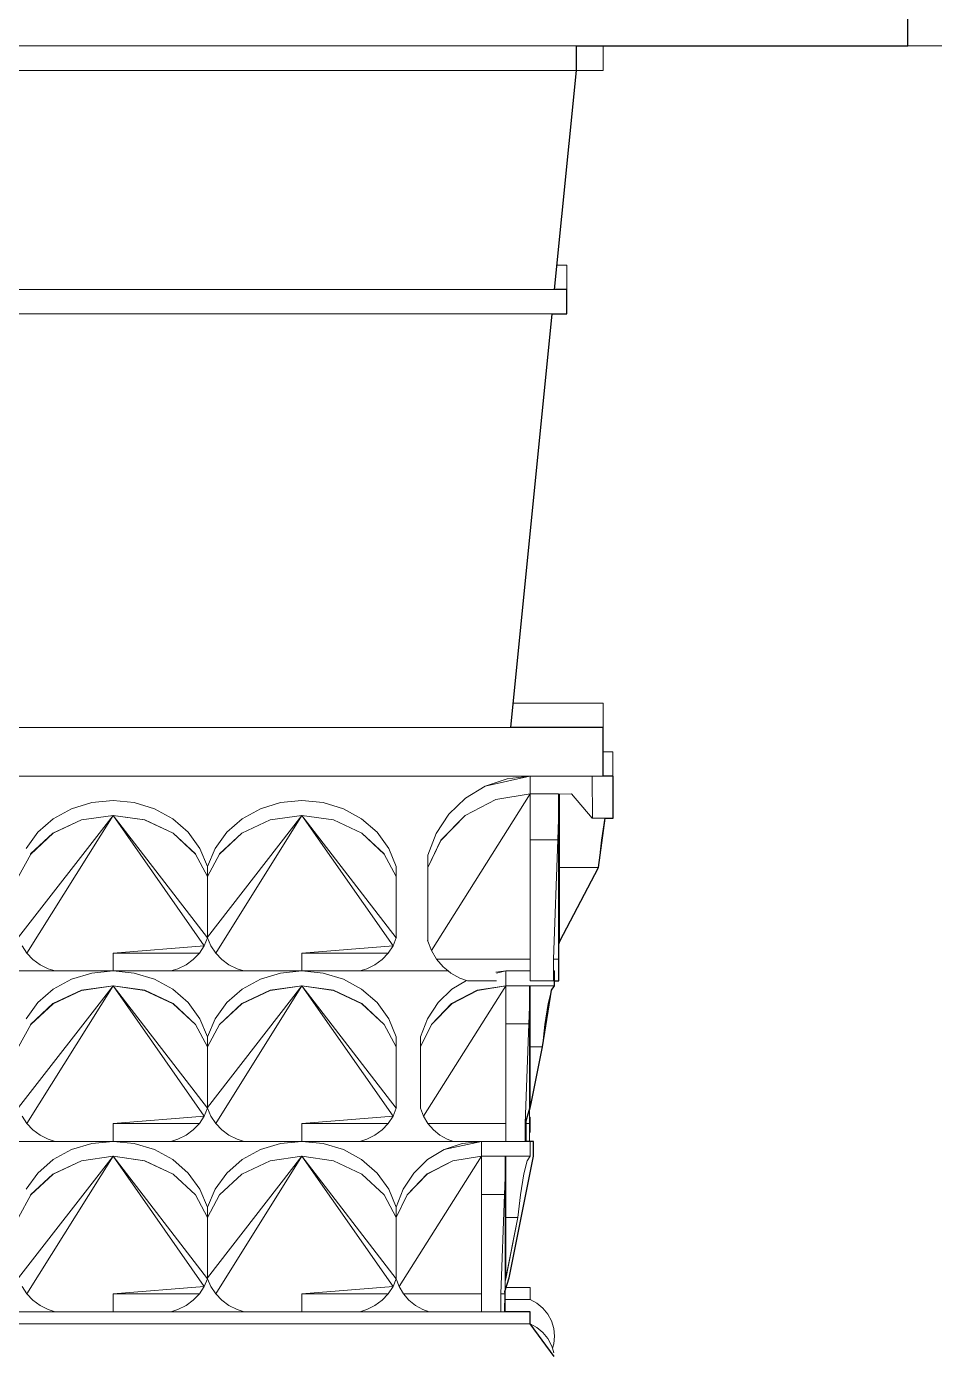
# Model space of a CAD drawing. Header units: millimetres. Extents: x -667 to -468, y -723 to -475.
# Drawn here: x -643.6457 to -643.3474, y -487.9737 to -487.5385 of the extents above; entities that cross this region are included whole.
import ezdxf

# ---------------------------------------------------------------- set-up
doc = ezdxf.new("R2010")
doc.units = ezdxf.units.MM
doc.layers.get('0').update_dxf_attribs({"lineweight": 9})
doc.layers.add('dinding', color=36, linetype='Continuous', lineweight=9)

msp = doc.modelspace()

# ---------------------------------------------------------------- linework, layer by layer
at = {"lineweight": 30}
msp.add_lwpolyline([(-643.47237, -487.97566), (-643.48024, -487.96493), (-643.48024, -487.96093), (-643.48851, -487.96093), (-643.4885, -487.95503), (-643.48851, -487.95422), (-643.48718, -487.94979), (-643.47918, -487.90979), (-643.47918, -487.90493), (-643.48157, -487.90493), (-643.48157, -487.89817), (-643.47993, -487.89247), (-643.47624, -487.87391), (-643.47323, -487.85528), (-643.47224, -487.85379), (-643.47222, -487.85213), (-643.47087, -487.85213), (-643.47086, -487.84009), (-643.47055, -487.83909), (-643.45775, -487.81491), (-643.45559, -487.79876), (-643.45295, -487.79876), (-643.45296, -487.78493), (-643.45624, -487.78493), (-643.45624, -487.76893), (-643.48664, -487.76893), (-643.47304, -487.63293), (-643.46824, -487.63293), (-643.46824, -487.62493), (-643.47224, -487.62493), (-643.46504, -487.55293), (-643.46504, -487.54493), (-643.35624, -487.54493), (-643.35624, -487.14493)], dxfattribs=at)
at = {"layer": 'dinding'}
for p, q in [((-643.35624, -487.54493), (-643.35624, -487.14493)), ((-643.84034, -487.54493), (-643.45624, -487.54493)), ((-643.84034, -487.54493), (-643.45624, -487.54493)), ((-643.35624, -487.54493), (-643.45624, -487.54493)), ((-643.45624, -487.55293), (-643.45624, -487.54493)), ((-643.35624, -487.54493), (-642.44034, -487.54493)), ((-643.83154, -487.55293), (-643.46504, -487.55293)), ((-643.46504, -487.55293), (-643.47144, -487.61693)), ((-643.45624, -487.55293), (-643.46504, -487.55293)), ((-643.47144, -487.61693), (-643.47224, -487.62493)), ((-643.47144, -487.61693), (-643.46824, -487.61693)), ((-643.46824, -487.62493), (-643.46824, -487.61693)), ((-643.82434, -487.62493), (-643.47224, -487.62493)), ((-643.47224, -487.62493), (-643.46824, -487.62493)), ((-643.46824, -487.63293), (-643.46824, -487.62493)), ((-643.82354, -487.63293), (-643.47304, -487.63293)), ((-643.47304, -487.63293), (-643.48584, -487.76093)), ((-643.46824, -487.63293), (-643.47304, -487.63293)), ((-643.48584, -487.76093), (-643.48664, -487.76893)), ((-643.48584, -487.76093), (-643.45624, -487.76093)), ((-643.45624, -487.76893), (-643.45624, -487.76093)), ((-643.80994, -487.76893), (-643.48664, -487.76893)), ((-643.48664, -487.76893), (-643.45624, -487.76893)), ((-643.45624, -487.77693), (-643.45624, -487.76893)), ((-643.45624, -487.78493), (-643.45624, -487.77693)), ((-643.45624, -487.77693), (-643.45311, -487.77693)), ((-643.45311, -487.77693), (-643.45304, -487.77693)), ((-643.45304, -487.77693), (-643.45304, -487.78493)), ((-643.48034, -487.78493), (-643.81632, -487.78493)), ((-643.49501, -487.78818), (-643.48034, -487.78493)), ((-643.48781, -487.78574), (-643.49501, -487.78818)), ((-643.48034, -487.78493), (-643.48781, -487.78574)), ((-643.48034, -487.78493), (-643.48031, -487.78493)), ((-643.48031, -487.78493), (-643.48026, -487.78493)), ((-643.48026, -487.78493), (-643.48024, -487.79076)), ((-643.48026, -487.78493), (-643.45994, -487.78493)), ((-643.45994, -487.78493), (-643.45987, -487.78493)), ((-643.45987, -487.78493), (-643.45984, -487.78493)), ((-643.45984, -487.78493), (-643.45973, -487.78493)), ((-643.45982, -487.7987), (-643.45984, -487.78493)), ((-643.45973, -487.78493), (-643.45663, -487.78493)), ((-643.45663, -487.78493), (-643.45624, -487.78493)), ((-643.45624, -487.78493), (-643.45311, -487.78493)), ((-643.45311, -487.78493), (-643.45304, -487.78493)), ((-643.45304, -487.78493), (-643.45304, -487.79875)), ((-643.51268, -487.84219), (-643.48024, -487.79076)), ((-643.5015, -487.79214), (-643.50697, -487.79742)), ((-643.49501, -487.78818), (-643.5015, -487.79214)), ((-643.48024, -487.79076), (-643.49151, -487.79255)), ((-643.48024, -487.79076), (-643.49149, -487.79257)), ((-643.48024, -487.79076), (-643.48025, -487.79862)), ((-643.47093, -487.79076), (-643.48024, -487.79076)), ((-643.47093, -487.79076), (-643.47093, -487.79758)), ((-643.47064, -487.79077), (-643.47093, -487.79076)), ((-643.47064, -487.79077), (-643.47093, -487.79843)), ((-643.47092, -487.80582), (-643.47064, -487.79077)), ((-643.46667, -487.79076), (-643.47064, -487.79077)), ((-643.47064, -487.79077), (-643.47064, -487.81491)), ((-643.46664, -487.79076), (-643.46667, -487.79076)), ((-643.45987, -487.79872), (-643.46664, -487.79076)), ((-643.63688, -487.79894), (-643.63089, -487.79564)), ((-643.63089, -487.79564), (-643.62424, -487.7936)), ((-643.62424, -487.7936), (-643.61725, -487.79293)), ((-643.61725, -487.79293), (-643.61027, -487.7936)), ((-643.61027, -487.7936), (-643.60362, -487.79564)), ((-643.60362, -487.79564), (-643.59763, -487.79894)), ((-643.57485, -487.79894), (-643.56886, -487.79564)), ((-643.56886, -487.79564), (-643.56221, -487.7936)), ((-643.56221, -487.7936), (-643.55522, -487.79293)), ((-643.55522, -487.79293), (-643.54824, -487.7936)), ((-643.54824, -487.7936), (-643.54159, -487.79564)), ((-643.54159, -487.79564), (-643.5356, -487.79894)), ((-643.49151, -487.79255), (-643.50163, -487.7978)), ((-643.49149, -487.79257), (-643.5016, -487.79784)), ((-643.61725, -487.79779), (-643.64827, -487.83779)), ((-643.61725, -487.79779), (-643.64558, -487.84303)), ((-643.64192, -487.80334), (-643.63688, -487.79894)), ((-643.63699, -487.80366), (-643.62766, -487.79928)), ((-643.63697, -487.80369), (-643.62764, -487.7993)), ((-643.62766, -487.79928), (-643.61725, -487.79779)), ((-643.62764, -487.7993), (-643.62766, -487.79928)), ((-643.61725, -487.79779), (-643.62764, -487.7993)), ((-643.61725, -487.79779), (-643.60685, -487.79928)), ((-643.61725, -487.79779), (-643.60687, -487.7993)), ((-643.5873, -487.84065), (-643.61725, -487.79779)), ((-643.58624, -487.83806), (-643.61725, -487.79779)), ((-643.60687, -487.7993), (-643.60685, -487.79928)), ((-643.60687, -487.7993), (-643.59754, -487.80369)), ((-643.60685, -487.79928), (-643.59752, -487.80366)), ((-643.59763, -487.79894), (-643.59259, -487.80334)), ((-643.55522, -487.79779), (-643.58624, -487.83779)), ((-643.55522, -487.79779), (-643.58354, -487.84303)), ((-643.57989, -487.80334), (-643.57485, -487.79894)), ((-643.57496, -487.80366), (-643.56563, -487.79928)), ((-643.57494, -487.80369), (-643.56561, -487.7993)), ((-643.56563, -487.79928), (-643.55522, -487.79779)), ((-643.56561, -487.7993), (-643.56563, -487.79928)), ((-643.55522, -487.79779), (-643.56561, -487.7993)), ((-643.55522, -487.79779), (-643.54482, -487.79928)), ((-643.55522, -487.79779), (-643.54484, -487.7993)), ((-643.52527, -487.84065), (-643.55522, -487.79779)), ((-643.52421, -487.83806), (-643.55522, -487.79779)), ((-643.54484, -487.7993), (-643.54482, -487.79928)), ((-643.54484, -487.7993), (-643.53551, -487.80369)), ((-643.54482, -487.79928), (-643.53548, -487.80366)), ((-643.5356, -487.79894), (-643.53055, -487.80334)), ((-643.50697, -487.79742), (-643.51115, -487.80377)), ((-643.50163, -487.7978), (-643.50956, -487.80599)), ((-643.5016, -487.79784), (-643.50954, -487.80601)), ((-643.48025, -487.79867), (-643.48025, -487.79862)), ((-643.48025, -487.80583), (-643.48025, -487.79867)), ((-643.47093, -487.79902), (-643.4712, -487.80582)), ((-643.47093, -487.79899), (-643.47093, -487.79843)), ((-643.47093, -487.79899), (-643.47093, -487.79902)), ((-643.47093, -487.79902), (-643.47092, -487.80582)), ((-643.45987, -487.79876), (-643.45987, -487.79872)), ((-643.45984, -487.79876), (-643.45987, -487.79876)), ((-643.45984, -487.79876), (-643.45982, -487.7987)), ((-643.45984, -487.79876), (-643.45569, -487.79876)), ((-643.45569, -487.79876), (-643.45684, -487.80599)), ((-643.45311, -487.79876), (-643.45304, -487.79875)), ((-643.64578, -487.80863), (-643.64192, -487.80334)), ((-643.64432, -487.81048), (-643.63699, -487.80366)), ((-643.6443, -487.8105), (-643.63697, -487.80369)), ((-643.63697, -487.80369), (-643.63699, -487.80366)), ((-643.59754, -487.80369), (-643.59752, -487.80366)), ((-643.59754, -487.80369), (-643.59021, -487.8105)), ((-643.59752, -487.80366), (-643.59019, -487.81048)), ((-643.59259, -487.80334), (-643.58873, -487.80863)), ((-643.58375, -487.80863), (-643.57989, -487.80334)), ((-643.58228, -487.81048), (-643.57496, -487.80366)), ((-643.58227, -487.8105), (-643.57494, -487.80369)), ((-643.57494, -487.80369), (-643.57496, -487.80366)), ((-643.53551, -487.80369), (-643.53548, -487.80366)), ((-643.53551, -487.80369), (-643.52818, -487.8105)), ((-643.53548, -487.80366), (-643.52816, -487.81048)), ((-643.53055, -487.80334), (-643.52669, -487.80863)), ((-643.51115, -487.80377), (-643.51384, -487.81089)), ((-643.58873, -487.80863), (-643.58624, -487.81456)), ((-643.58624, -487.81456), (-643.58375, -487.80863)), ((-643.52669, -487.80863), (-643.52421, -487.81456)), ((-643.50956, -487.80599), (-643.51384, -487.8149)), ((-643.51384, -487.8149), (-643.50954, -487.80601)), ((-643.48027, -487.84505), (-643.48025, -487.80583)), ((-643.4712, -487.80582), (-643.48025, -487.80583)), ((-643.4712, -487.80582), (-643.47257, -487.84505)), ((-643.4712, -487.80582), (-643.47092, -487.80582)), ((-643.47092, -487.80582), (-643.47095, -487.84009)), ((-643.45684, -487.80599), (-643.45784, -487.81491)), ((-643.64827, -487.81791), (-643.6443, -487.8105)), ((-643.6443, -487.8105), (-643.64432, -487.81048)), ((-643.59021, -487.8105), (-643.59019, -487.81048)), ((-643.58624, -487.81791), (-643.59021, -487.8105)), ((-643.58624, -487.81791), (-643.58227, -487.8105)), ((-643.58227, -487.8105), (-643.58228, -487.81048)), ((-643.52818, -487.8105), (-643.52816, -487.81048)), ((-643.52421, -487.81791), (-643.52818, -487.8105)), ((-643.51384, -487.8149), (-643.51384, -487.81089)), ((-643.58624, -487.81791), (-643.58624, -487.81456)), ((-643.58624, -487.83779), (-643.58624, -487.81791)), ((-643.52421, -487.81791), (-643.52421, -487.81456)), ((-643.52421, -487.81791), (-643.52421, -487.83806)), ((-643.51384, -487.8149), (-643.51384, -487.83908)), ((-643.47064, -487.81491), (-643.45784, -487.81491)), ((-643.45784, -487.81491), (-643.47064, -487.83909)), ((-643.47064, -487.83909), (-643.47064, -487.81491)), ((-643.5873, -487.84065), (-643.58624, -487.83806)), ((-643.58618, -487.83806), (-643.58624, -487.83779)), ((-643.58624, -487.83779), (-643.58624, -487.83806)), ((-643.58624, -487.83806), (-643.58621, -487.83793)), ((-643.58511, -487.84065), (-643.58618, -487.83806)), ((-643.52527, -487.84065), (-643.52421, -487.83806)), ((-643.52421, -487.83806), (-643.52415, -487.83779)), ((-643.51384, -487.83908), (-643.51391, -487.83876)), ((-643.51268, -487.84219), (-643.51384, -487.83908)), ((-643.47095, -487.84009), (-643.47096, -487.84413)), ((-643.47095, -487.84009), (-643.47064, -487.83909)), ((-643.64558, -487.84303), (-643.64714, -487.84065)), ((-643.64358, -487.84512), (-643.64558, -487.84303)), ((-643.5873, -487.84065), (-643.61723, -487.84303)), ((-643.61723, -487.84303), (-643.61723, -487.84893)), ((-643.58888, -487.84303), (-643.61723, -487.84303)), ((-643.59088, -487.84512), (-643.58888, -487.84303)), ((-643.5873, -487.84065), (-643.58888, -487.84303)), ((-643.58354, -487.84303), (-643.58511, -487.84065)), ((-643.58154, -487.84512), (-643.58354, -487.84303)), ((-643.52527, -487.84065), (-643.5552, -487.84303)), ((-643.5552, -487.84303), (-643.55519, -487.84893)), ((-643.52684, -487.84303), (-643.5552, -487.84303)), ((-643.52884, -487.84512), (-643.52684, -487.84303)), ((-643.52527, -487.84065), (-643.52684, -487.84303)), ((-643.51099, -487.84505), (-643.51268, -487.84219)), ((-643.47096, -487.84413), (-643.47095, -487.84505)), ((-643.66028, -487.84893), (-643.63621, -487.84893)), ((-643.6412, -487.84687), (-643.64358, -487.84512)), ((-643.63852, -487.84821), (-643.6412, -487.84687)), ((-643.63621, -487.84893), (-643.63852, -487.84821)), ((-643.63621, -487.84893), (-643.61725, -487.84893)), ((-643.62424, -487.84961), (-643.61725, -487.84893)), ((-643.61725, -487.84893), (-643.61723, -487.84893)), ((-643.61723, -487.84893), (-643.61027, -487.84961)), ((-643.61723, -487.84893), (-643.59829, -487.84893)), ((-643.59829, -487.84893), (-643.59824, -487.84893)), ((-643.59824, -487.84893), (-643.59593, -487.84821)), ((-643.59824, -487.84893), (-643.57425, -487.84893)), ((-643.59593, -487.84821), (-643.59325, -487.84687)), ((-643.59325, -487.84687), (-643.59088, -487.84512)), ((-643.57917, -487.84687), (-643.58154, -487.84512)), ((-643.57649, -487.84821), (-643.57917, -487.84687)), ((-643.57425, -487.84893), (-643.57649, -487.84821)), ((-643.57425, -487.84893), (-643.55526, -487.84893)), ((-643.56221, -487.84961), (-643.55526, -487.84893)), ((-643.55526, -487.84893), (-643.55522, -487.84893)), ((-643.55522, -487.84893), (-643.55519, -487.84893)), ((-643.55519, -487.84893), (-643.54824, -487.84961)), ((-643.55519, -487.84893), (-643.53621, -487.84893)), ((-643.53621, -487.84893), (-643.5339, -487.84821)), ((-643.50714, -487.84893), (-643.53621, -487.84893)), ((-643.5339, -487.84821), (-643.53122, -487.84687)), ((-643.53122, -487.84687), (-643.52884, -487.84512)), ((-643.50882, -487.84756), (-643.51099, -487.84505)), ((-643.51099, -487.84505), (-643.48027, -487.84505)), ((-643.50714, -487.84893), (-643.50882, -487.84756)), ((-643.50625, -487.84966), (-643.50714, -487.84893)), ((-643.48822, -487.84893), (-643.49153, -487.84928)), ((-643.49129, -487.8496), (-643.48822, -487.84893)), ((-643.48822, -487.84893), (-643.48824, -487.85213)), ((-643.48025, -487.84893), (-643.48822, -487.84893)), ((-643.48025, -487.84893), (-643.48027, -487.84505)), ((-643.48025, -487.85213), (-643.48025, -487.84893)), ((-643.47257, -487.84505), (-643.47095, -487.84505)), ((-643.47257, -487.84505), (-643.47257, -487.84893)), ((-643.47222, -487.84893), (-643.47257, -487.84893)), ((-643.47257, -487.84893), (-643.47257, -487.85213)), ((-643.47222, -487.84893), (-643.47222, -487.85213)), ((-643.47095, -487.84505), (-643.47096, -487.85213)), ((-643.63688, -487.85494), (-643.63089, -487.85164)), ((-643.63089, -487.85164), (-643.62424, -487.84961)), ((-643.61027, -487.84961), (-643.60362, -487.85164)), ((-643.60362, -487.85164), (-643.59763, -487.85494)), ((-643.57485, -487.85494), (-643.56886, -487.85164)), ((-643.56886, -487.85164), (-643.56221, -487.84961)), ((-643.54824, -487.84961), (-643.54159, -487.85164)), ((-643.54159, -487.85164), (-643.5356, -487.85494)), ((-643.50334, -487.85127), (-643.50625, -487.84966)), ((-643.50115, -487.85202), (-643.50594, -487.85494)), ((-643.50115, -487.85202), (-643.50334, -487.85127)), ((-643.50084, -487.85213), (-643.50115, -487.85202)), ((-643.49127, -487.85213), (-643.50084, -487.85213)), ((-643.48824, -487.85213), (-643.48822, -487.85379)), ((-643.47257, -487.85213), (-643.48025, -487.85213)), ((-643.47222, -487.85213), (-643.47096, -487.85213)), ((-643.47222, -487.85213), (-643.47222, -487.85379)), ((-643.61725, -487.85379), (-643.64827, -487.89379)), ((-643.61725, -487.85379), (-643.64558, -487.89903)), ((-643.64192, -487.85934), (-643.63688, -487.85494)), ((-643.63699, -487.85966), (-643.62766, -487.85528)), ((-643.63697, -487.85969), (-643.62764, -487.8553)), ((-643.62766, -487.85528), (-643.61725, -487.85379)), ((-643.62764, -487.8553), (-643.62766, -487.85528)), ((-643.61725, -487.85379), (-643.62764, -487.8553)), ((-643.61725, -487.85379), (-643.60685, -487.85528)), ((-643.61725, -487.85379), (-643.60687, -487.8553)), ((-643.5873, -487.89666), (-643.61725, -487.85379)), ((-643.58624, -487.89406), (-643.61725, -487.85379)), ((-643.60687, -487.8553), (-643.60685, -487.85528)), ((-643.60687, -487.8553), (-643.59754, -487.85969)), ((-643.60685, -487.85528), (-643.59752, -487.85966)), ((-643.59763, -487.85494), (-643.59259, -487.85934)), ((-643.55522, -487.85379), (-643.58624, -487.89379)), ((-643.55522, -487.85379), (-643.58354, -487.89903)), ((-643.57989, -487.85934), (-643.57485, -487.85494)), ((-643.57496, -487.85966), (-643.56563, -487.85528)), ((-643.57494, -487.85969), (-643.56561, -487.8553)), ((-643.56563, -487.85528), (-643.55522, -487.85379)), ((-643.56561, -487.8553), (-643.56563, -487.85528)), ((-643.55522, -487.85379), (-643.56561, -487.8553)), ((-643.55522, -487.85379), (-643.54482, -487.85528)), ((-643.55522, -487.85379), (-643.54484, -487.8553)), ((-643.52527, -487.89666), (-643.55522, -487.85379)), ((-643.52421, -487.89406), (-643.55522, -487.85379)), ((-643.54484, -487.8553), (-643.54482, -487.85528)), ((-643.54484, -487.8553), (-643.53551, -487.85969)), ((-643.54482, -487.85528), (-643.53548, -487.85966)), ((-643.5356, -487.85494), (-643.53055, -487.85934)), ((-643.51525, -487.89665), (-643.48824, -487.85383)), ((-643.50594, -487.85494), (-643.51049, -487.85934)), ((-643.49761, -487.85528), (-643.50604, -487.85965)), ((-643.49759, -487.8553), (-643.50602, -487.85969)), ((-643.48822, -487.85379), (-643.49761, -487.85528)), ((-643.48822, -487.85379), (-643.49759, -487.8553)), ((-643.48824, -487.85383), (-643.48822, -487.85379)), ((-643.48824, -487.85868), (-643.48824, -487.85383)), ((-643.48046, -487.85379), (-643.48822, -487.85379)), ((-643.48046, -487.86634), (-643.48022, -487.85379)), ((-643.48046, -487.85379), (-643.48046, -487.85947)), ((-643.48022, -487.85379), (-643.48046, -487.85379)), ((-643.48022, -487.85379), (-643.48046, -487.86018)), ((-643.47222, -487.85379), (-643.48022, -487.85379)), ((-643.48022, -487.85379), (-643.48022, -487.8665)), ((-643.47321, -487.85528), (-643.4743, -487.85966)), ((-643.47222, -487.85379), (-643.47321, -487.85528)), ((-643.64578, -487.86463), (-643.64192, -487.85934)), ((-643.64432, -487.86648), (-643.63699, -487.85966)), ((-643.6443, -487.8665), (-643.63697, -487.85969)), ((-643.63697, -487.85969), (-643.63699, -487.85966)), ((-643.59754, -487.85969), (-643.59752, -487.85966)), ((-643.59754, -487.85969), (-643.59021, -487.8665)), ((-643.59752, -487.85966), (-643.59019, -487.86648)), ((-643.59259, -487.85934), (-643.58873, -487.86463)), ((-643.58375, -487.86463), (-643.57989, -487.85934)), ((-643.58228, -487.86648), (-643.57496, -487.85966)), ((-643.58227, -487.8665), (-643.57494, -487.85969)), ((-643.57494, -487.85969), (-643.57496, -487.85966)), ((-643.53551, -487.85969), (-643.53548, -487.85966)), ((-643.53551, -487.85969), (-643.52818, -487.8665)), ((-643.53548, -487.85966), (-643.52816, -487.86648)), ((-643.53055, -487.85934), (-643.52669, -487.86463)), ((-643.51049, -487.85934), (-643.51397, -487.86463)), ((-643.50604, -487.85965), (-643.51265, -487.86648)), ((-643.50602, -487.85969), (-643.51263, -487.8665)), ((-643.48824, -487.85868), (-643.48823, -487.86034)), ((-643.48823, -487.86038), (-643.48824, -487.86397)), ((-643.48823, -487.86034), (-643.48823, -487.86038)), ((-643.48046, -487.86067), (-643.48068, -487.86634)), ((-643.48046, -487.86064), (-643.48046, -487.86018)), ((-643.48046, -487.86064), (-643.48046, -487.86067)), ((-643.48046, -487.86067), (-643.48046, -487.86634)), ((-643.4743, -487.85966), (-643.47538, -487.86648)), ((-643.58873, -487.86463), (-643.58624, -487.87056)), ((-643.58624, -487.87056), (-643.58375, -487.86463)), ((-643.52669, -487.86463), (-643.52421, -487.87056)), ((-643.51397, -487.86463), (-643.51622, -487.87056)), ((-643.48824, -487.86397), (-643.48824, -487.86634)), ((-643.48068, -487.86634), (-643.48824, -487.86634)), ((-643.48824, -487.89903), (-643.48824, -487.86634)), ((-643.48068, -487.86634), (-643.48183, -487.89903)), ((-643.48068, -487.86634), (-643.48046, -487.86634)), ((-643.48046, -487.86634), (-643.48048, -487.89489)), ((-643.64827, -487.87391), (-643.6443, -487.8665)), ((-643.6443, -487.8665), (-643.64432, -487.86648)), ((-643.59021, -487.8665), (-643.59019, -487.86648)), ((-643.58624, -487.87391), (-643.59021, -487.8665)), ((-643.58624, -487.87391), (-643.58227, -487.8665)), ((-643.58624, -487.87391), (-643.58624, -487.87056)), ((-643.58227, -487.8665), (-643.58228, -487.86648)), ((-643.52818, -487.8665), (-643.52816, -487.86648)), ((-643.52421, -487.87391), (-643.52818, -487.8665)), ((-643.52421, -487.87391), (-643.52421, -487.87056)), ((-643.51263, -487.8665), (-643.51622, -487.87391)), ((-643.51622, -487.87391), (-643.51622, -487.87056)), ((-643.51265, -487.86648), (-643.51263, -487.8665)), ((-643.48022, -487.8665), (-643.48024, -487.87391)), ((-643.47538, -487.86648), (-643.47622, -487.87391)), ((-643.58624, -487.89379), (-643.58624, -487.87391)), ((-643.52421, -487.87391), (-643.52421, -487.89406)), ((-643.51622, -487.87391), (-643.51622, -487.89406)), ((-643.48024, -487.87391), (-643.48024, -487.89311)), ((-643.48024, -487.87391), (-643.47622, -487.87391)), ((-643.47622, -487.87391), (-643.48022, -487.89406)), ((-643.64558, -487.89903), (-643.64714, -487.89665)), ((-643.5873, -487.89666), (-643.61723, -487.89903)), ((-643.5873, -487.89666), (-643.58888, -487.89903)), ((-643.5873, -487.89666), (-643.58624, -487.89406)), ((-643.58618, -487.89406), (-643.58624, -487.89379)), ((-643.58624, -487.89406), (-643.58624, -487.89379)), ((-643.58624, -487.89406), (-643.58621, -487.89393)), ((-643.58511, -487.89665), (-643.58618, -487.89406)), ((-643.58354, -487.89903), (-643.58511, -487.89665)), ((-643.52527, -487.89666), (-643.5552, -487.89903)), ((-643.52527, -487.89666), (-643.52684, -487.89903)), ((-643.52527, -487.89666), (-643.52421, -487.89406)), ((-643.52421, -487.89406), (-643.52415, -487.89379)), ((-643.51622, -487.89406), (-643.51627, -487.89379)), ((-643.51525, -487.89665), (-643.51622, -487.89406)), ((-643.51384, -487.89903), (-643.51525, -487.89665)), ((-643.48048, -487.89489), (-643.48022, -487.89406)), ((-643.48048, -487.89489), (-643.48048, -487.89625)), ((-643.48048, -487.89625), (-643.48048, -487.89693)), ((-643.48022, -487.89406), (-643.48024, -487.89311)), ((-643.64358, -487.90113), (-643.64558, -487.89903)), ((-643.6412, -487.90287), (-643.64358, -487.90113)), ((-643.61723, -487.89903), (-643.61723, -487.90493)), ((-643.58888, -487.89903), (-643.61723, -487.89903)), ((-643.59325, -487.90287), (-643.59088, -487.90113)), ((-643.59088, -487.90113), (-643.58888, -487.89903)), ((-643.58154, -487.90113), (-643.58354, -487.89903)), ((-643.57917, -487.90287), (-643.58154, -487.90113)), ((-643.5552, -487.89903), (-643.55519, -487.90493)), ((-643.52684, -487.89903), (-643.5552, -487.89903)), ((-643.53122, -487.90287), (-643.52884, -487.90113)), ((-643.52884, -487.90113), (-643.52684, -487.89903)), ((-643.51204, -487.90112), (-643.51384, -487.89903)), ((-643.51384, -487.89903), (-643.48824, -487.89903)), ((-643.50989, -487.90287), (-643.51204, -487.90112)), ((-643.48823, -487.90493), (-643.48824, -487.89903)), ((-643.48183, -487.89903), (-643.48183, -487.90493)), ((-643.48183, -487.89903), (-643.48048, -487.89903)), ((-643.48048, -487.89693), (-643.48022, -487.89693)), ((-643.48048, -487.89693), (-643.48048, -487.89835)), ((-643.48048, -487.89835), (-643.48048, -487.89903)), ((-643.48048, -487.89903), (-643.48048, -487.90179)), ((-643.48022, -487.89693), (-643.48022, -487.90179)), ((-643.66028, -487.90493), (-643.63621, -487.90493)), ((-643.63852, -487.90421), (-643.6412, -487.90287)), ((-643.63621, -487.90493), (-643.63852, -487.90421)), ((-643.63621, -487.90493), (-643.61725, -487.90493)), ((-643.62424, -487.90561), (-643.61725, -487.90493)), ((-643.61725, -487.90493), (-643.61723, -487.90493)), ((-643.61723, -487.90493), (-643.59824, -487.90493)), ((-643.61723, -487.90493), (-643.61027, -487.90561)), ((-643.59824, -487.90493), (-643.59593, -487.90421)), ((-643.59824, -487.90493), (-643.57418, -487.90493)), ((-643.59593, -487.90421), (-643.59325, -487.90287)), ((-643.57649, -487.90421), (-643.57917, -487.90287)), ((-643.57418, -487.90493), (-643.57649, -487.90421)), ((-643.57418, -487.90493), (-643.55522, -487.90493)), ((-643.56221, -487.90561), (-643.55522, -487.90493)), ((-643.55522, -487.90493), (-643.55519, -487.90493)), ((-643.55519, -487.90493), (-643.53621, -487.90493)), ((-643.55519, -487.90493), (-643.54824, -487.90561)), ((-643.53621, -487.90493), (-643.5339, -487.90421)), ((-643.53621, -487.90493), (-643.50539, -487.90493)), ((-643.5339, -487.90421), (-643.53122, -487.90287)), ((-643.50747, -487.90421), (-643.50989, -487.90287)), ((-643.50853, -487.90764), (-643.49624, -487.90493)), ((-643.50539, -487.90493), (-643.50747, -487.90421)), ((-643.49624, -487.90493), (-643.50539, -487.90493)), ((-643.49624, -487.90493), (-643.50253, -487.9056)), ((-643.48823, -487.90493), (-643.49624, -487.90493)), ((-643.49624, -487.90767), (-643.49624, -487.90493)), ((-643.48183, -487.90493), (-643.48823, -487.90493)), ((-643.48183, -487.90493), (-643.48048, -487.90493)), ((-643.48022, -487.90179), (-643.48048, -487.90214)), ((-643.48022, -487.90179), (-643.48048, -487.90179)), ((-643.48048, -487.90179), (-643.48048, -487.90214)), ((-643.48048, -487.90214), (-643.48048, -487.90425)), ((-643.48048, -487.90425), (-643.48048, -487.90493)), ((-643.48048, -487.90493), (-643.48022, -487.90493)), ((-643.48022, -487.90493), (-643.48022, -487.90979)), ((-643.61725, -487.90979), (-643.64827, -487.94979)), ((-643.61725, -487.90979), (-643.64558, -487.95503)), ((-643.63688, -487.91094), (-643.63089, -487.90764)), ((-643.63089, -487.90764), (-643.62424, -487.90561)), ((-643.62766, -487.91128), (-643.61725, -487.90979)), ((-643.61725, -487.90979), (-643.62764, -487.9113)), ((-643.61725, -487.90979), (-643.60685, -487.91128)), ((-643.61725, -487.90979), (-643.60687, -487.9113)), ((-643.5873, -487.95266), (-643.61725, -487.90979)), ((-643.58624, -487.95006), (-643.61725, -487.90979)), ((-643.61027, -487.90561), (-643.60362, -487.90764)), ((-643.60362, -487.90764), (-643.59763, -487.91094)), ((-643.55522, -487.90979), (-643.58624, -487.94979)), ((-643.55522, -487.90979), (-643.58354, -487.95503)), ((-643.57485, -487.91094), (-643.56886, -487.90764)), ((-643.56886, -487.90764), (-643.56221, -487.90561)), ((-643.56563, -487.91128), (-643.55522, -487.90979)), ((-643.55522, -487.90979), (-643.56561, -487.9113)), ((-643.55522, -487.90979), (-643.54482, -487.91128)), ((-643.55522, -487.90979), (-643.54484, -487.9113)), ((-643.52527, -487.95266), (-643.55522, -487.90979)), ((-643.52422, -487.95006), (-643.55522, -487.90979)), ((-643.54824, -487.90561), (-643.54159, -487.90764)), ((-643.54159, -487.90764), (-643.5356, -487.91094)), ((-643.52326, -487.95265), (-643.49624, -487.90983)), ((-643.50853, -487.90764), (-643.51394, -487.91094)), ((-643.50253, -487.9056), (-643.50853, -487.90764)), ((-643.49622, -487.90979), (-643.50561, -487.91128)), ((-643.49622, -487.90979), (-643.50559, -487.9113)), ((-643.49624, -487.90767), (-643.49622, -487.90979)), ((-643.49624, -487.90983), (-643.49622, -487.90979)), ((-643.49624, -487.91536), (-643.49624, -487.90983)), ((-643.48846, -487.90979), (-643.49622, -487.90979)), ((-643.48846, -487.92234), (-643.48822, -487.90979)), ((-643.48846, -487.90979), (-643.48846, -487.91547)), ((-643.48822, -487.90979), (-643.48846, -487.90979)), ((-643.48822, -487.90979), (-643.48846, -487.91618)), ((-643.48022, -487.90979), (-643.48822, -487.90979)), ((-643.48822, -487.90979), (-643.48822, -487.92991)), ((-643.48022, -487.90979), (-643.48122, -487.91127)), ((-643.64192, -487.91534), (-643.63688, -487.91094)), ((-643.63699, -487.91566), (-643.62766, -487.91128)), ((-643.63697, -487.91569), (-643.62764, -487.9113)), ((-643.62764, -487.9113), (-643.62766, -487.91128)), ((-643.60687, -487.9113), (-643.60685, -487.91128)), ((-643.60687, -487.9113), (-643.59754, -487.91569)), ((-643.60685, -487.91128), (-643.59752, -487.91566)), ((-643.59763, -487.91094), (-643.59259, -487.91534)), ((-643.57989, -487.91534), (-643.57485, -487.91094)), ((-643.57496, -487.91566), (-643.56563, -487.91128)), ((-643.57494, -487.91569), (-643.56561, -487.9113)), ((-643.56561, -487.9113), (-643.56563, -487.91128)), ((-643.54484, -487.9113), (-643.54482, -487.91128)), ((-643.54484, -487.9113), (-643.53551, -487.91569)), ((-643.54482, -487.91128), (-643.53548, -487.91566)), ((-643.5356, -487.91094), (-643.53055, -487.91534)), ((-643.51394, -487.91094), (-643.51849, -487.91533)), ((-643.50561, -487.91128), (-643.51404, -487.91565)), ((-643.50559, -487.9113), (-643.51402, -487.91568)), ((-643.48122, -487.91127), (-643.48232, -487.91565)), ((-643.64578, -487.92063), (-643.64192, -487.91534)), ((-643.64432, -487.92248), (-643.63699, -487.91566)), ((-643.6443, -487.9225), (-643.63697, -487.91569)), ((-643.63697, -487.91569), (-643.63699, -487.91566)), ((-643.59754, -487.91569), (-643.59752, -487.91566)), ((-643.59754, -487.91569), (-643.59021, -487.9225)), ((-643.59752, -487.91566), (-643.59019, -487.92248)), ((-643.59259, -487.91534), (-643.58873, -487.92063)), ((-643.58375, -487.92063), (-643.57989, -487.91534)), ((-643.58228, -487.92248), (-643.57496, -487.91566)), ((-643.58227, -487.9225), (-643.57494, -487.91569)), ((-643.57494, -487.91569), (-643.57496, -487.91566)), ((-643.53551, -487.91569), (-643.53548, -487.91566)), ((-643.53551, -487.91569), (-643.52818, -487.9225)), ((-643.53548, -487.91566), (-643.52816, -487.92248)), ((-643.53055, -487.91534), (-643.52669, -487.92063)), ((-643.51849, -487.91533), (-643.52197, -487.92063)), ((-643.51404, -487.91565), (-643.52065, -487.92248)), ((-643.51402, -487.91568), (-643.52063, -487.9225)), ((-643.49624, -487.91536), (-643.49623, -487.91634)), ((-643.49623, -487.91638), (-643.49624, -487.92065)), ((-643.49623, -487.91638), (-643.49623, -487.91634)), ((-643.48846, -487.91667), (-643.48868, -487.92234)), ((-643.48846, -487.91664), (-643.48846, -487.91618)), ((-643.48846, -487.91664), (-643.48846, -487.91667)), ((-643.48846, -487.91667), (-643.48846, -487.92234)), ((-643.48232, -487.91565), (-643.48341, -487.92248)), ((-643.64827, -487.92991), (-643.6443, -487.9225)), ((-643.6443, -487.9225), (-643.64432, -487.92248)), ((-643.59021, -487.9225), (-643.59019, -487.92248)), ((-643.58624, -487.92991), (-643.59021, -487.9225)), ((-643.58873, -487.92063), (-643.58624, -487.92656)), ((-643.58624, -487.92656), (-643.58375, -487.92063)), ((-643.58624, -487.92991), (-643.58227, -487.9225)), ((-643.58227, -487.9225), (-643.58228, -487.92248)), ((-643.52818, -487.9225), (-643.52816, -487.92248)), ((-643.52422, -487.92991), (-643.52818, -487.9225)), ((-643.52669, -487.92063), (-643.52422, -487.92656)), ((-643.52197, -487.92063), (-643.52422, -487.92656)), ((-643.52063, -487.9225), (-643.52422, -487.92991)), ((-643.52065, -487.92248), (-643.52063, -487.9225)), ((-643.49624, -487.92065), (-643.49624, -487.92234)), ((-643.48868, -487.92234), (-643.49624, -487.92234)), ((-643.49624, -487.95503), (-643.49624, -487.92234)), ((-643.48868, -487.92234), (-643.48983, -487.95503)), ((-643.48868, -487.92234), (-643.48846, -487.92234)), ((-643.48846, -487.92234), (-643.48848, -487.95089)), ((-643.48341, -487.92248), (-643.48424, -487.92991)), ((-643.58624, -487.92991), (-643.58624, -487.92656)), ((-643.52422, -487.92991), (-643.52422, -487.92656)), ((-643.58624, -487.94979), (-643.58624, -487.92991)), ((-643.52422, -487.92991), (-643.52422, -487.95006)), ((-643.48424, -487.92991), (-643.48824, -487.95006)), ((-643.48822, -487.92991), (-643.48424, -487.92991)), ((-643.48424, -487.92991), (-643.48822, -487.94979)), ((-643.48822, -487.94979), (-643.48822, -487.92991)), ((-643.64558, -487.95503), (-643.64714, -487.95265)), ((-643.5873, -487.95266), (-643.61723, -487.95503)), ((-643.5873, -487.95266), (-643.58888, -487.95503)), ((-643.5873, -487.95266), (-643.58624, -487.95006)), ((-643.58618, -487.95006), (-643.58624, -487.94979)), ((-643.58624, -487.94979), (-643.58624, -487.95006)), ((-643.58624, -487.95006), (-643.58621, -487.94993)), ((-643.58511, -487.95265), (-643.58618, -487.95006)), ((-643.58354, -487.95503), (-643.58511, -487.95265)), ((-643.52527, -487.95266), (-643.5552, -487.95503)), ((-643.52527, -487.95266), (-643.52684, -487.95503)), ((-643.52527, -487.95266), (-643.52422, -487.95006)), ((-643.52326, -487.95265), (-643.52422, -487.95006)), ((-643.52326, -487.95265), (-643.52184, -487.95503)), ((-643.48848, -487.95089), (-643.48824, -487.95006)), ((-643.48848, -487.95089), (-643.48848, -487.95293)), ((-643.48024, -487.95293), (-643.48848, -487.95293)), ((-643.48848, -487.95293), (-643.48848, -487.95503)), ((-643.48824, -487.95006), (-643.48822, -487.94979)), ((-643.48024, -487.95293), (-643.48024, -487.95693)), ((-643.64358, -487.95713), (-643.64558, -487.95503)), ((-643.6412, -487.95887), (-643.64358, -487.95713)), ((-643.61723, -487.95503), (-643.61723, -487.96093)), ((-643.58888, -487.95503), (-643.61723, -487.95503)), ((-643.59325, -487.95887), (-643.59088, -487.95713)), ((-643.59088, -487.95713), (-643.58888, -487.95503)), ((-643.58154, -487.95713), (-643.58354, -487.95503)), ((-643.57917, -487.95887), (-643.58154, -487.95713)), ((-643.5552, -487.95503), (-643.55519, -487.96093)), ((-643.52684, -487.95503), (-643.5552, -487.95503)), ((-643.53122, -487.95887), (-643.52884, -487.95713)), ((-643.52884, -487.95713), (-643.52684, -487.95503)), ((-643.52004, -487.95712), (-643.52184, -487.95503)), ((-643.52184, -487.95503), (-643.49624, -487.95503)), ((-643.51789, -487.95887), (-643.52004, -487.95712)), ((-643.49622, -487.96093), (-643.49624, -487.95503)), ((-643.48983, -487.95503), (-643.48983, -487.96093)), ((-643.48983, -487.95503), (-643.48848, -487.95503)), ((-643.48848, -487.95503), (-643.48848, -487.95693)), ((-643.48024, -487.95693), (-643.48848, -487.95693)), ((-643.48848, -487.95693), (-643.48848, -487.96093)), ((-643.48024, -487.95693), (-643.478, -487.95813)), ((-643.66028, -487.96093), (-643.63621, -487.96093)), ((-643.63852, -487.96021), (-643.6412, -487.95887)), ((-643.63621, -487.96093), (-643.63852, -487.96021)), ((-643.63621, -487.96093), (-643.61723, -487.96093)), ((-643.61723, -487.96093), (-643.59824, -487.96093)), ((-643.59824, -487.96093), (-643.59593, -487.96021)), ((-643.57418, -487.96093), (-643.59824, -487.96093)), ((-643.59593, -487.96021), (-643.59325, -487.95887)), ((-643.57649, -487.96021), (-643.57917, -487.95887)), ((-643.57418, -487.96093), (-643.57649, -487.96021)), ((-643.57418, -487.96093), (-643.55519, -487.96093)), ((-643.55519, -487.96093), (-643.53621, -487.96093)), ((-643.53621, -487.96093), (-643.5339, -487.96021)), ((-643.51339, -487.96093), (-643.53621, -487.96093)), ((-643.5339, -487.96021), (-643.53122, -487.95887)), ((-643.51547, -487.96021), (-643.51789, -487.95887)), ((-643.51339, -487.96093), (-643.51547, -487.96021)), ((-643.49625, -487.96093), (-643.51339, -487.96093)), ((-643.49622, -487.96093), (-643.49625, -487.96093)), ((-643.48983, -487.96093), (-643.49622, -487.96093)), ((-643.48983, -487.96093), (-643.48848, -487.96093)), ((-643.48848, -487.96093), (-643.48024, -487.96093)), ((-643.48024, -487.96093), (-643.48024, -487.96493)), ((-643.478, -487.95813), (-643.47604, -487.95975)), ((-643.47604, -487.95975), (-643.47443, -487.96172)), ((-643.47443, -487.96172), (-643.47323, -487.96396)), ((-643.48024, -487.96493), (-643.81634, -487.96493)), ((-643.48024, -487.96493), (-643.478, -487.96613)), ((-643.478, -487.96613), (-643.47604, -487.96775)), ((-643.47323, -487.96396), (-643.47249, -487.9664)), ((-643.47249, -487.9664), (-643.47224, -487.96893)), ((-643.47604, -487.96775), (-643.47443, -487.96972)), ((-643.47443, -487.96972), (-643.47323, -487.97196)), ((-643.47224, -487.96893), (-643.47249, -487.97146)), ((-643.47323, -487.97196), (-643.47294, -487.97293)), ((-643.47249, -487.97146), (-643.47294, -487.97293)), ((-643.47294, -487.97293), (-643.47249, -487.9744))]:
    msp.add_line(p, q, dxfattribs=at)

doc.saveas('drawing.dxf')
